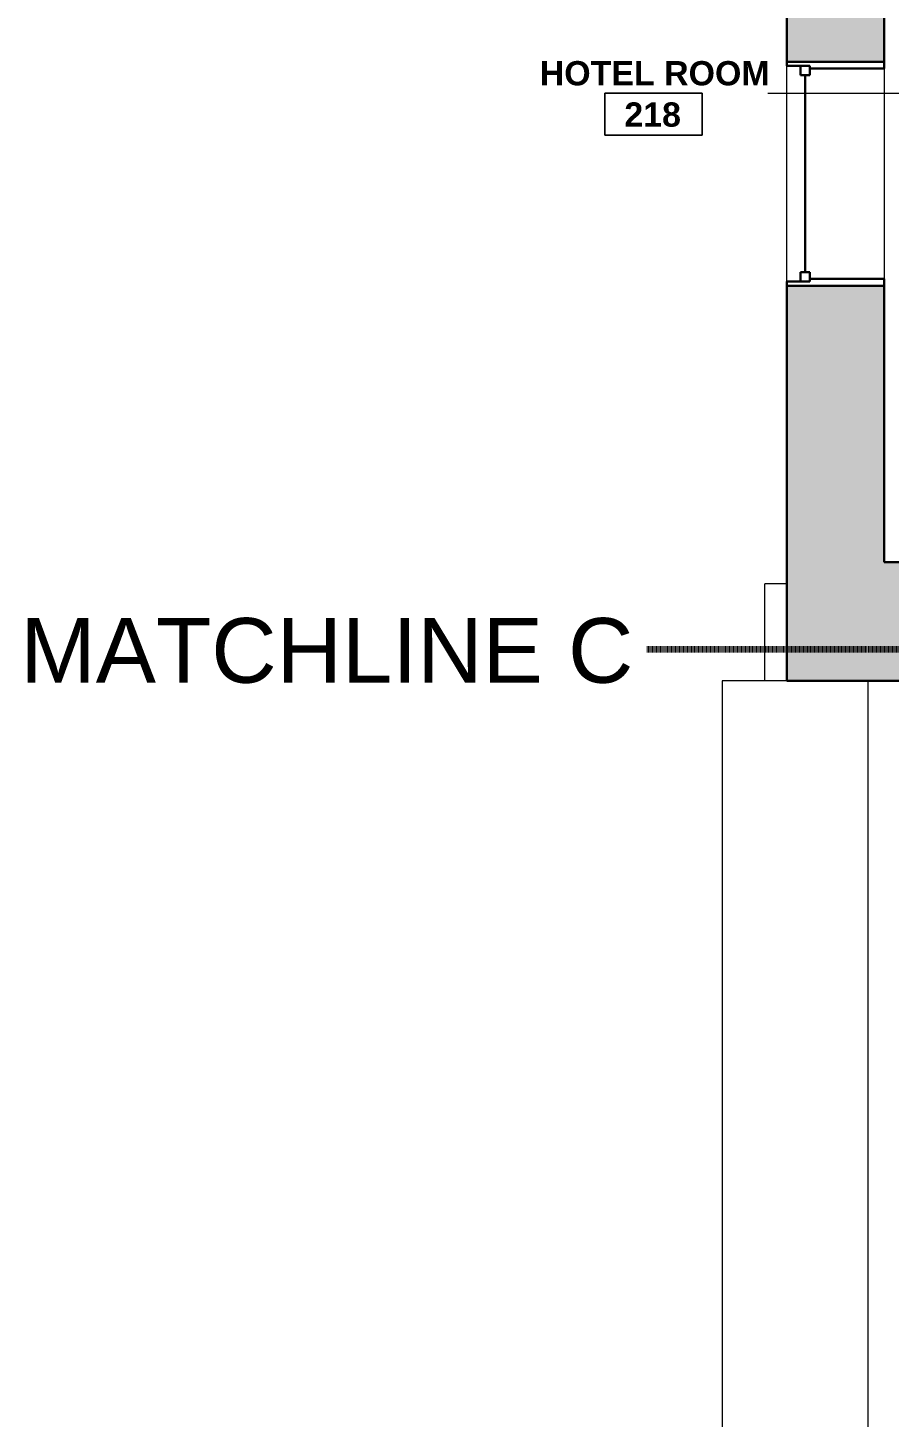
# Model space of a CAD drawing. Header units: inches. Extents: x -1176 to 1507, y -2563 to 978.
# Drawn here: x -1175.8 to -1016.1, y -1420.7 to -1163.1 of the extents above; entities that cross this region are included whole.
import ezdxf

# ---------------------------------------------------------------- set-up
doc = ezdxf.new("R2010")
doc.units = ezdxf.units.IN
doc.header["$MEASUREMENT"] = 0
doc.linetypes.add('Dash', pattern=[0.25, 0.125, -0.125])
for name, color, linetype, lineweight in [('A-ANNO-MATC', 214, 'Dash', 140), ('A-AREA-IDEN', 2, 'Continuous', 9), ('A-GLAZ', 151, 'Continuous', 18), ('A-ROOF', 132, 'Continuous', 18), ('A-WALL', 113, 'Continuous', 18), ('A-WALL-PATT', 111, 'Continuous', 18), ('G-ANNO-TEXT', 231, 'Continuous', 9)]:
    doc.layers.add(name, color=color, linetype=linetype, lineweight=lineweight)
doc.styles.add('Swis721 Lt BT_1', font='swissl.ttf', dxfattribs={"height": 12})
doc.styles.add('Swis721 Lt BT_B', font='', dxfattribs={"height": 4.5})
doc.styles.get('Swis721 Lt BT_B').set_extended_font_data('Swis721 Lt BT', bold=True)

# ---------------------------------------------------------------- blocks, each defined once
blk = doc.blocks.new('Double Hung - medium 5ft 3_51_2_-6826450-2nd Floor Power _ Signal')
at = {"layer": 'A-GLAZ', "color": 8, "lineweight": 30}
for p, q in [((-20.75, 9), (-20, 9)), ((-20, 4.75), (-20, 9)), ((20, 4.75), (20, 9)), ((20.75, 9), (20, 9)), ((-20, 6.5), (-20, 4.75)), ((-20, 6.5), (-18.25, 6.5)), ((-18.25, 6.5), (-18.25, 4.75)), ((-18.25, 5.625), (18.25, 5.625)), ((18.25, 6.5), (18.25, 4.75)), ((20, 6.5), (18.25, 6.5)), ((20, 6.5), (20, 4.75)), ((-20, 4.75), (-18.25, 4.75)), ((-20, 4.75), (-19.5, 4.75)), ((-19.5, -9), (-19.5, 4.75)), ((20, 4.75), (18.25, 4.75)), ((19.5, 4.75), (20, 4.75)), ((19.5, 4.75), (19.5, -9)), ((-19.5, -9), (-20.75, -9)), ((19.5, -9), (20.75, -9))]:
    blk.add_line(p, q, dxfattribs=at)
blk = doc.blocks.new('Room Tag - Room Name and Number-3379422-2nd Floor Power _ Signal')
at = {"layer": 'A-AREA-IDEN'}
for p, q in [((-0.1881, -0.1636), (-0.1881, -0.0018)), ((-0.1881, -0.0018), (0.1869, -0.0018)), ((0.1869, -0.0018), (-0.1881, -0.0018)), ((-0.1881, -0.0018), (-0.1881, -0.1636)), ((0.1869, -0.0018), (0.1869, -0.1636)), ((0.1869, -0.1636), (0.1869, -0.0018)), ((0.1869, -0.1636), (-0.1881, -0.1636)), ((-0.1881, -0.1636), (0.1869, -0.1636))]:
    blk.add_line(p, q, dxfattribs=at)

msp = doc.modelspace()

# ---------------------------------------------------------------- hatches: boundary and pattern name
at = {"layer": 'A-WALL-PATT'}
h = msp.add_hatch(color=250, dxfattribs=at)
h.paths.add_polyline_path([(-1017.06, -1275.19), (-1017.06, -1210.94), (-1035.06, -1210.94), (-1035.06, -1275.19)], flags=0)
h.paths.add_polyline_path([(-1017.06, -1169.44), (-1017.06, -1003.94), (-1035.06, -1003.94), (-1035.06, -1169.44)], flags=0)
h.paths.add_polyline_path([(-1035.06, -962.44), (-1017.06, -962.44), (-1017.06, -859.94), (-1035.06, -859.94), (-1035.06, -957.94)], flags=0)
h.paths.add_polyline_path([(-1017.95, -818.44), (-1017.06, -818.44), (-1017.06, -715.94), (-1035.06, -715.94), (-1035.06, -818.44)], flags=0)
h.paths.add_polyline_path([(-1017.95, -674.44), (-1017.06, -674.44), (-1017.06, -567.94), (-1035.06, -567.94), (-1035.06, -674.44)], flags=0)
h.paths.add_polyline_path([(-1017.95, -534.44), (-1017.06, -534.44), (-1017.06, -425.69), (-1035.06, -425.69), (-1035.06, -534.44)], flags=0)
h.paths.add_polyline_path([(-1017.95, -388.69), (-1017.06, -388.69), (-1017.06, -275.19), (-1035.06, -275.19), (-1035.06, -388.69)], flags=0)
h.paths.add_polyline_path([(-1017.95, -239.19), (-1017.06, -239.19), (-1017.06, -119.5), (-1035.06, -119.5), (-1035.06, -239.19)], flags=0)
h.paths.add_polyline_path([(-1017.06, -83.5), (-1017.06, 16.25), (-1035.06, 16.25), (-1035.06, -83.5)], flags=0)
for points in [[(-988.06, -1275.19), (-988.06, -1262.19), (-1017.06, -1262.19), (-1017.06, -1275.19), (-994.82, -1275.19)], [(-1035.06, -1284.19), (-1017.06, -1284.19), (-1017.06, -1275.19), (-1035.06, -1275.19)], [(-994.82, -1284.19), (-988.06, -1284.19), (-988.06, -1275.19), (-1017.06, -1275.19), (-1017.06, -1284.19)]]:
    msp.add_hatch(color=250, dxfattribs=at).paths.add_polyline_path(points, flags=0)

# ---------------------------------------------------------------- linework, layer by layer
at = {"layer": 'A-ANNO-MATC'}
msp.add_line((-1061.04, -1278.34), (-515.04, -1278.34), dxfattribs=at)
at = {"layer": 'A-AREA-IDEN'}
msp.add_line((-1009.85, -1175.34), (-1038.62, -1175.34), dxfattribs=at)
at = {"layer": 'A-ROOF'}
for p, q in [((-1035.06, -1284.19), (-1047.05, -1284.19)), ((-1047.05, -1284.19), (-1047.05, -2526.84)), ((-1020.05, -1284.19), (-1020.05, -2508.84))]:
    msp.add_line(p, q, dxfattribs=at)
at = {"layer": 'A-WALL', "color": 8, "lineweight": 30}
for p, q in [((-1035.06, -1003.94), (-1035.06, -1169.44)), ((-1017.06, -1117.8), (-1017.06, -1169.44)), ((-1035.06, -1169.44), (-1017.06, -1169.44)), ((-1035.06, -1210.94), (-1035.06, -1284.19)), ((-1035.06, -1210.94), (-1017.06, -1210.94)), ((-1017.06, -1210.94), (-1017.06, -1262.19)), ((-1017.06, -1262.19), (-988.06, -1262.19)), ((-988.06, -1284.19), (-1035.06, -1284.19))]:
    msp.add_line(p, q, dxfattribs=at)
at = {"layer": 'A-WALL', "lineweight": 9}
for p, q in [((-1035.06, -1210.94), (-1035.06, -1169.44)), ((-1017.06, -1169.44), (-1017.06, -1210.94)), ((-1039.18, -1284.19), (-1039.18, -1266.19)), ((-1035.06, -1266.19), (-1039.18, -1266.19))]:
    msp.add_line(p, q, dxfattribs=at)

# ---------------------------------------------------------------- block references
at = {"layer": 'A-AREA-IDEN', "xscale": 47.99999999999997, "yscale": 47.99999999999997, "zscale": 47.99999999999997}
msp.add_blockref('Room Tag - Room Name and Number-3379422-2nd Floor Power _ Signal', (-1059.76, -1175.16), dxfattribs=at)
at = {"layer": 'A-GLAZ', "rotation": 89.99999999999991}
msp.add_blockref('Double Hung - medium 5ft 3_51_2_-6826450-2nd Floor Power _ Signal', (-1026.06, -1190.19), dxfattribs=at)

# ---------------------------------------------------------------- texts
at = {"layer": 'A-AREA-IDEN', "char_height": 4.5, "attachment_point": 1, "style": 'Swis721 Lt BT_B'}
for s, insert, width in [('HOTEL ROOM', (-1080.88, -1169.3), 51.0555), ('218', (-1065.2, -1176.96), 12.726)]:
    msp.add_mtext(s, dxfattribs=dict(at, insert=insert, width=width))
at = {"layer": 'G-ANNO-TEXT', "color": 7, "insert": (-1177.15, -1272.56), "char_height": 12, "width": 128.775, "attachment_point": 1, "style": 'Swis721 Lt BT_1'}
msp.add_mtext('MATCHLINE C', dxfattribs=at)

doc.saveas('drawing.dxf')
